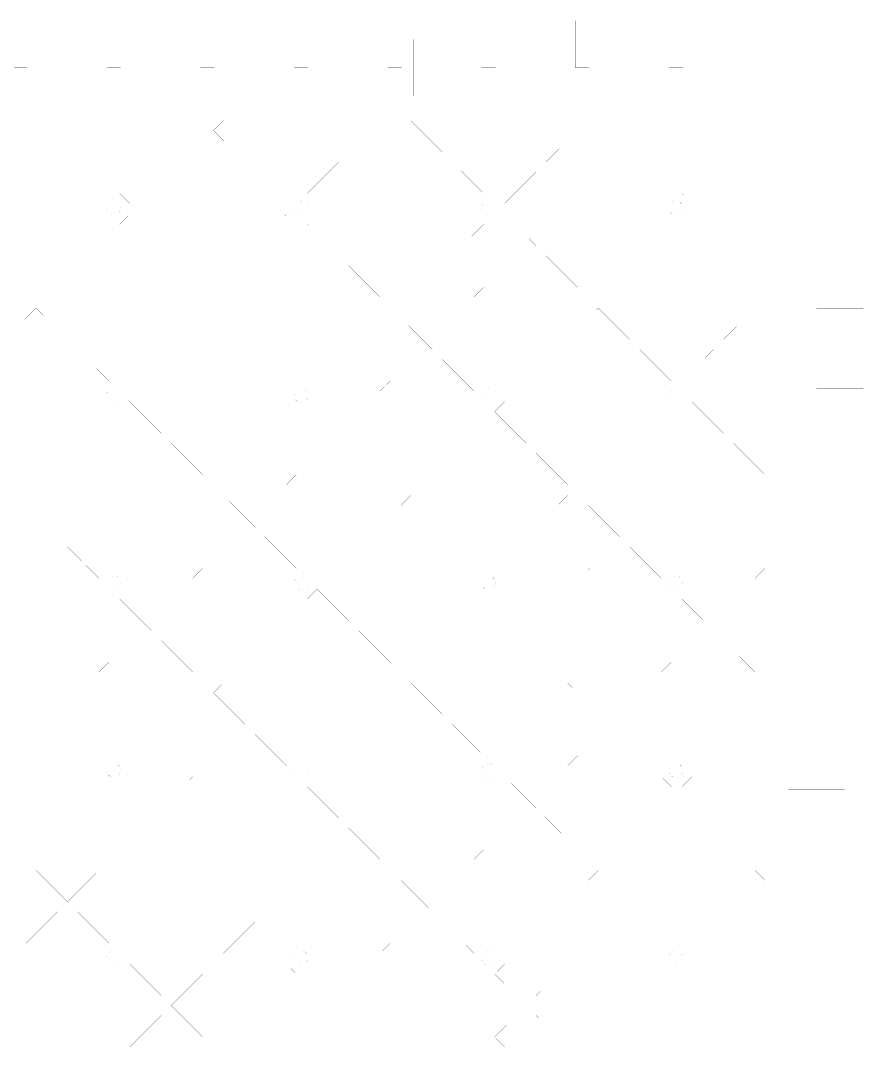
# Model space of a CAD drawing. Extents: x 0 to 14.2, y 0 to 16.4.
# Drawn here: x 7.13 to 14.21, y 7.7 to 16.36 of the extents above; entities that cross this region are included whole.
import ezdxf

# ---------------------------------------------------------------- set-up
doc = ezdxf.new("R2010")
doc.units = 0
doc.layers.get('0').update_dxf_attribs({"linetype": 'CONTINUOUS'})

msp = doc.modelspace()

# ---------------------------------------------------------------- linework, layer by layer
at = {"color": 1, "const_width": 0.000149}
msp.add_lwpolyline([(7.06685, 15.9696), (7.18517, 15.9696), (7.18517, 16.3633), (7.85428, 16.3633), (7.85428, 15.9696), (7.97254, 15.9696), (7.97254, 16.3633), (8.64165, 16.3633), (8.64165, 15.9696), (8.75999, 15.9696), (8.75999, 16.3633), (9.42904, 16.3633), (9.42904, 15.9696), (9.54736, 15.9696), (9.54736, 16.3633), (10.2165, 16.3633), (10.2165, 15.9696), (10.3347, 15.9696), (10.3347, 16.3633), (11.0038, 16.3633), (11.0038, 15.9696), (11.1222, 15.9696), (11.1222, 16.3633), (11.7913, 16.3633), (11.7913, 15.9696), (11.9096, 15.9696), (11.9096, 16.3633), (12.5787, 16.3633), (12.5787, 15.9696), (12.697, 15.9696), (12.697, 16.3633), (14.2126, 16.3633), (14.2126, 14.8478), (13.8188, 14.8478), (13.8188, 14.7294), (14.2126, 14.7294), (14.2126, 14.0604), (13.8188, 14.0604), (13.8188, 13.9421), (14.2126, 13.9421), (14.2126, 13.2729), (13.8188, 13.2729), (13.8188, 13.1546), (14.2126, 13.1546), (14.2126, 12.4855), (13.8188, 12.4855), (13.8188, 12.3672), (14.2126, 12.3672), (14.2126, 11.6981), (13.8188, 11.6981), (13.8188, 11.5798), (14.2126, 11.5798), (14.2126, 10.9107), (13.8188, 10.9107), (13.8188, 10.7924), (14.2126, 10.7924), (14.2126, 10.1233), (13.8188, 10.1233), (13.8188, 10.005), (14.2126, 10.005), (14.2126, 9.33594), (13.8188, 9.33594), (13.8188, 9.21761), (14.2126, 9.21761), (14.2126, 8.5485), (13.8188, 8.5485), (13.8188, 8.43024), (14.2126, 8.43024), (14.2126, 7.76113), (13.8188, 7.76113), (13.8188, 7.64279)], dxfattribs=at)
for points in [[(7.59842, 16.2061), (7.28336, 16.2061), (7.28336, 15.7333), (7.75603, 15.7333), (7.75603, 16.2061), (7.59842, 16.2061)], [(8.44488, 16.2061), (8.07081, 16.2061), (8.07081, 15.7333), (8.5434, 15.7333), (8.5434, 16.2061), (8.44488, 16.2061)], [(9.33083, 16.2061), (8.85818, 16.2061), (8.85818, 15.7333), (9.33083, 15.7333), (9.33083, 16.2061)], [(9.64561, 15.9696), (9.64561, 15.7333), (10.1182, 15.7333), (10.1182, 16.2061), (9.64561, 16.2061), (9.64561, 15.9696)], [(10.433, 15.9696), (10.433, 15.7333), (10.9057, 15.7333), (10.9057, 16.2061), (10.433, 16.2061), (10.433, 15.9696)], [(11.2204, 16.2061), (11.2204, 15.7333), (11.693, 15.7333), (11.693, 16.2061), (11.2204, 16.2061)], [(12.0078, 16.2061), (12.0078, 15.7333), (12.4804, 15.7333), (12.4804, 16.2061), (12.0078, 16.2061)], [(12.7952, 15.9696), (12.7952, 15.7333), (13.2678, 15.7333), (13.2678, 16.2061), (12.7952, 16.2061), (12.7952, 15.9696)], [(7.6096, 15.176), (7.6575, 15.2239), (7.87408, 15.4404), (7.79053, 15.524), (7.6575, 15.391), (7.59842, 15.3319), (7.52604, 15.2594), (7.2615, 15.524), (7.17796, 15.4404), (7.44249, 15.176), (7.17796, 14.9115), (7.2615, 14.8279), (7.52604, 15.0925), (7.59842, 15.02), (7.6575, 14.961), (7.79053, 14.8279), (7.85428, 14.8917), (7.87408, 14.9115), (7.6096, 15.176)], [(8.31342, 15.0925), (8.57796, 14.8279), (8.66151, 14.9115), (8.50396, 15.069), (8.44488, 15.1281), (8.39697, 15.176), (8.44488, 15.2239), (8.50396, 15.2829), (8.66151, 15.4404), (8.57796, 15.524), (8.31342, 15.2594), (8.04889, 15.524), (7.96533, 15.4404), (8.22988, 15.176), (7.96533, 14.9115), (8.04889, 14.8279), (8.31342, 15.0925)], [(9.01731, 15.176), (8.75276, 14.9115), (8.83632, 14.8279), (9.10081, 15.0925), (9.36535, 14.8279), (9.44889, 14.9115), (9.35037, 15.0099), (9.29135, 15.069), (9.18435, 15.176), (9.29135, 15.2829), (9.35037, 15.3421), (9.44889, 15.4404), (9.36535, 15.524), (9.10081, 15.2594), (8.83632, 15.524), (8.75276, 15.4404), (9.01731, 15.176)], [(9.80469, 15.176), (9.54015, 14.9115), (9.62369, 14.8279), (9.88824, 15.0925), (10.1528, 14.8279), (10.1968, 14.8721), (10.2363, 14.9115), (9.97179, 15.176), (10.1378, 15.3421), (10.2363, 15.4404), (10.1968, 15.4799), (10.1528, 15.524), (9.88824, 15.2594), (9.62369, 15.524), (9.54015, 15.4404), (9.80469, 15.176)], [(10.5921, 15.176), (10.3276, 14.9115), (10.4111, 14.8279), (10.6756, 15.0925), (10.9402, 14.8279), (11.0237, 14.9115), (10.9843, 14.9508), (10.7592, 15.176), (11.0237, 15.4404), (10.9402, 15.524), (10.6756, 15.2594), (10.4111, 15.524), (10.3276, 15.4404), (10.5921, 15.176)], [(11.3795, 15.176), (11.115, 14.9115), (11.1985, 14.8279), (11.4631, 15.0925), (11.7275, 14.8279), (11.8111, 14.9115), (11.5466, 15.176), (11.8111, 15.4404), (11.7275, 15.524), (11.4631, 15.2594), (11.1985, 15.524), (11.115, 15.4404), (11.3795, 15.176)], [(12.1669, 15.176), (11.9023, 14.9115), (11.9859, 14.8279), (12.2504, 15.0925), (12.515, 14.8279), (12.5985, 14.9115), (12.334, 15.176), (12.5985, 15.4404), (12.515, 15.524), (12.2504, 15.2594), (11.9859, 15.524), (11.9023, 15.4404), (12.1669, 15.176)], [(12.9543, 15.176), (12.7362, 14.9579), (12.6898, 14.9115), (12.697, 14.9043), (12.7362, 14.865), (12.7733, 14.8279), (13.0378, 15.0925), (13.3024, 14.8279), (13.3859, 14.9115), (13.1214, 15.176), (13.3859, 15.4404), (13.3024, 15.524), (13.0378, 15.2594), (12.7733, 15.524), (12.6898, 15.4404), (12.9543, 15.176)], [(13.8188, 15.4186), (13.5826, 15.4186), (13.5826, 14.946), (14.0553, 14.946), (14.0553, 15.4186), (13.8188, 15.4186)], [(7.85715, 14.8068), (7.85428, 14.7886), (7.85715, 14.7703), (7.8655, 14.7539), (7.87864, 14.7407), (7.88732, 14.7364), (7.89512, 14.7324), (7.91342, 14.7294), (7.93164, 14.7324), (7.93946, 14.7364), (7.94814, 14.7407), (7.96126, 14.7539), (7.96967, 14.7703), (7.97254, 14.7886), (7.96967, 14.8068), (7.96126, 14.8233), (7.94814, 14.8365), (7.93164, 14.8449), (7.91342, 14.8478), (7.89512, 14.8449), (7.87864, 14.8365), (7.8655, 14.8233), (7.85715, 14.8068)], [(9.50646, 14.7324), (9.51426, 14.7364), (9.52294, 14.7407), (9.53608, 14.7539), (9.54443, 14.7703), (9.54736, 14.7886), (9.54443, 14.8068), (9.53608, 14.8233), (9.52294, 14.8365), (9.50646, 14.8449), (9.48817, 14.8478), (9.47814, 14.8463), (9.46994, 14.8449), (9.45344, 14.8365), (9.44032, 14.8233), (9.43192, 14.8068), (9.42904, 14.7886), (9.43192, 14.7703), (9.44032, 14.7539), (9.45344, 14.7407), (9.46208, 14.7364), (9.46994, 14.7324), (9.48817, 14.7294), (9.50646, 14.7324)], [(11.0067, 14.8068), (11.0038, 14.7886), (11.0067, 14.7703), (11.0151, 14.7539), (11.0282, 14.7407), (11.0369, 14.7364), (11.0433, 14.7331), (11.0447, 14.7324), (11.063, 14.7294), (11.0813, 14.7324), (11.0891, 14.7364), (11.0907, 14.7371), (11.0978, 14.7407), (11.1108, 14.7539), (11.1193, 14.7703), (11.1222, 14.7886), (11.1193, 14.8068), (11.1108, 14.8233), (11.0978, 14.8365), (11.0907, 14.84), (11.0813, 14.8449), (11.063, 14.8478), (11.0447, 14.8449), (11.0433, 14.8442), (11.0282, 14.8365), (11.0151, 14.8233), (11.0067, 14.8068)], [(12.6941, 14.7703), (12.697, 14.7886), (12.6941, 14.8068), (12.6857, 14.8233), (12.6772, 14.8318), (12.6726, 14.8365), (12.6561, 14.8449), (12.6378, 14.8478), (12.6227, 14.8454), (12.6195, 14.8449), (12.603, 14.8365), (12.5899, 14.8233), (12.5815, 14.8068), (12.5787, 14.7886), (12.5815, 14.7703), (12.5899, 14.7539), (12.603, 14.7407), (12.6117, 14.7364), (12.6195, 14.7324), (12.6378, 14.7294), (12.6561, 14.7324), (12.6639, 14.7364), (12.6726, 14.7407), (12.6772, 14.7453), (12.6857, 14.7539), (12.6941, 14.7703)], [(7.6096, 14.3886), (7.6575, 14.4365), (7.87408, 14.6531), (7.85428, 14.6729), (7.79053, 14.7367), (7.6575, 14.6036), (7.52604, 14.4721), (7.2615, 14.7367), (7.17796, 14.6531), (7.44249, 14.3886), (7.17796, 14.124), (7.2615, 14.0404), (7.52604, 14.305), (7.6575, 14.1736), (7.79053, 14.0404), (7.87408, 14.124), (7.6575, 14.3407), (7.6096, 14.3886)], [(8.31342, 14.305), (8.44488, 14.1736), (8.50396, 14.1146), (8.57796, 14.0404), (8.66151, 14.124), (8.39697, 14.3886), (8.66151, 14.6531), (8.57796, 14.7367), (8.50396, 14.6626), (8.44488, 14.6036), (8.31342, 14.4721), (8.04889, 14.7367), (7.96533, 14.6531), (8.22988, 14.3886), (7.96533, 14.124), (8.04889, 14.0404), (8.31342, 14.305)], [(9.01731, 14.3886), (8.75276, 14.124), (8.83632, 14.0404), (9.10081, 14.305), (9.29135, 14.1146), (9.35037, 14.0554), (9.36535, 14.0404), (9.44889, 14.124), (9.18435, 14.3886), (9.44889, 14.6531), (9.36535, 14.7367), (9.35037, 14.7217), (9.29135, 14.6626), (9.10081, 14.4721), (8.83632, 14.7367), (8.75276, 14.6531), (9.01731, 14.3886)], [(9.80469, 14.3886), (9.54015, 14.124), (9.62369, 14.0404), (9.88824, 14.305), (10.1528, 14.0404), (10.1968, 14.0846), (10.2363, 14.124), (10.1968, 14.1635), (10.1378, 14.2225), (9.97179, 14.3886), (10.1378, 14.5546), (10.1968, 14.6136), (10.2363, 14.6531), (10.1968, 14.6925), (10.1528, 14.7367), (9.88824, 14.4721), (9.62369, 14.7367), (9.54015, 14.6531), (9.80469, 14.3886)], [(10.5921, 14.3886), (10.3276, 14.124), (10.4111, 14.0404), (10.6756, 14.305), (10.9402, 14.0404), (11.0237, 14.124), (10.7592, 14.3886), (11.0237, 14.6531), (10.9402, 14.7367), (10.6756, 14.4721), (10.4111, 14.7367), (10.3276, 14.6531), (10.5921, 14.3886)], [(11.3795, 14.3886), (11.115, 14.124), (11.1985, 14.0404), (11.4631, 14.305), (11.7275, 14.0404), (11.8111, 14.124), (11.5466, 14.3886), (11.8111, 14.6531), (11.7275, 14.7367), (11.4631, 14.4721), (11.1985, 14.7367), (11.115, 14.6531), (11.3795, 14.3886)], [(12.1669, 14.3886), (11.9023, 14.124), (11.9859, 14.0404), (12.2504, 14.305), (12.515, 14.0404), (12.5985, 14.124), (12.334, 14.3886), (12.5985, 14.6531), (12.515, 14.7367), (12.2504, 14.4721), (11.9859, 14.7367), (11.9023, 14.6531), (12.1669, 14.3886)], [(12.9543, 14.3886), (12.7362, 14.1706), (12.6898, 14.124), (12.7733, 14.0404), (13.0378, 14.305), (13.3024, 14.0404), (13.3859, 14.124), (13.1214, 14.3886), (13.3859, 14.6531), (13.3024, 14.7367), (13.0378, 14.4721), (12.7733, 14.7367), (12.6898, 14.6531), (12.9543, 14.3886)], [(13.8188, 14.6312), (13.5826, 14.6312), (13.5826, 14.1586), (14.0553, 14.1586), (14.0553, 14.6312), (13.8188, 14.6312)], [(7.6096, 13.6012), (7.87408, 13.8657), (7.79053, 13.9492), (7.52604, 13.6847), (7.2615, 13.9492), (7.17796, 13.8657), (7.44249, 13.6012), (7.17796, 13.3366), (7.2615, 13.2531), (7.52604, 13.5176), (7.59842, 13.4452), (7.6575, 13.3862), (7.79053, 13.2531), (7.85428, 13.3168), (7.87408, 13.3366), (7.6575, 13.5533), (7.6096, 13.6012)], [(8.22988, 13.6012), (7.96533, 13.3366), (8.04889, 13.2531), (8.31342, 13.5176), (8.57796, 13.2531), (8.66151, 13.3366), (8.39697, 13.6012), (8.44488, 13.6491), (8.50396, 13.7081), (8.66151, 13.8657), (8.57796, 13.9492), (8.50396, 13.8752), (8.44488, 13.8162), (8.31342, 13.6847), (8.04889, 13.9492), (7.96533, 13.8657), (8.22988, 13.6012)], [(9.01731, 13.6012), (8.75276, 13.3366), (8.83632, 13.2531), (9.10081, 13.5176), (9.36535, 13.2531), (9.44889, 13.3366), (9.35037, 13.4351), (9.29135, 13.4942), (9.18435, 13.6012), (9.29135, 13.7081), (9.35037, 13.7672), (9.44889, 13.8657), (9.36535, 13.9492), (9.35037, 13.9343), (9.29135, 13.8752), (9.10081, 13.6847), (8.83632, 13.9492), (8.75276, 13.8657), (9.01731, 13.6012)], [(9.80469, 13.6012), (9.54015, 13.3366), (9.62369, 13.2531), (9.88824, 13.5176), (10.1528, 13.2531), (10.1968, 13.2972), (10.2363, 13.3366), (10.1378, 13.4351), (9.97179, 13.6012), (10.2363, 13.8657), (10.1968, 13.9051), (10.1528, 13.9492), (10.1378, 13.9343), (9.88824, 13.6847), (9.62369, 13.9492), (9.54015, 13.8657), (9.80469, 13.6012)], [(10.5921, 13.6012), (10.3276, 13.3366), (10.4111, 13.2531), (10.6756, 13.5176), (10.9402, 13.2531), (11.0237, 13.3366), (10.7592, 13.6012), (10.9843, 13.8262), (11.0237, 13.8657), (10.9843, 13.9051), (10.9402, 13.9492), (10.6756, 13.6847), (10.4111, 13.9492), (10.3276, 13.8657), (10.5921, 13.6012)], [(11.3795, 13.6012), (11.115, 13.3366), (11.1985, 13.2531), (11.4631, 13.5176), (11.7275, 13.2531), (11.8111, 13.3366), (11.5466, 13.6012), (11.8111, 13.8657), (11.7275, 13.9492), (11.4631, 13.6847), (11.1985, 13.9492), (11.115, 13.8657), (11.3795, 13.6012)], [(12.1669, 13.6012), (11.9023, 13.3366), (11.9859, 13.2531), (12.2504, 13.5176), (12.515, 13.2531), (12.5985, 13.3366), (12.334, 13.6012), (12.5985, 13.8657), (12.515, 13.9492), (12.2504, 13.6847), (11.9859, 13.9492), (11.9023, 13.8657), (12.1669, 13.6012)], [(12.9543, 13.6012), (12.6898, 13.3366), (12.7733, 13.2531), (13.0378, 13.5176), (13.3024, 13.2531), (13.3859, 13.3366), (13.1214, 13.6012), (13.3859, 13.8657), (13.3024, 13.9492), (13.0378, 13.6847), (12.7733, 13.9492), (12.7362, 13.9122), (12.6898, 13.8657), (12.7362, 13.8192), (12.9543, 13.6012)], [(13.8188, 13.8439), (13.5826, 13.8439), (13.5826, 13.3712), (14.0553, 13.3712), (14.0553, 13.8439), (13.8188, 13.8439)], [(7.89512, 13.1576), (7.91342, 13.1546), (7.93164, 13.1576), (7.94814, 13.1659), (7.96126, 13.179), (7.96967, 13.1955), (7.97103, 13.2044), (7.97254, 13.2138), (7.96967, 13.232), (7.96126, 13.2486), (7.94814, 13.2617), (7.93164, 13.2701), (7.91342, 13.2729), (7.89512, 13.2701), (7.87864, 13.2617), (7.8655, 13.2486), (7.85715, 13.232), (7.85428, 13.2138), (7.85574, 13.2044), (7.85715, 13.1955), (7.8655, 13.179), (7.87864, 13.1659), (7.89512, 13.1576)], [(9.54443, 13.1955), (9.54585, 13.2044), (9.54736, 13.2138), (9.54443, 13.232), (9.53608, 13.2486), (9.52294, 13.2617), (9.50646, 13.2701), (9.48817, 13.2729), (9.46994, 13.2701), (9.45344, 13.2617), (9.44032, 13.2486), (9.43192, 13.232), (9.42904, 13.2138), (9.43056, 13.2044), (9.43192, 13.1955), (9.44032, 13.179), (9.45344, 13.1659), (9.46994, 13.1576), (9.48817, 13.1546), (9.50646, 13.1576), (9.52294, 13.1659), (9.53608, 13.179), (9.54443, 13.1955)], [(11.0282, 13.1659), (11.0433, 13.1583), (11.0447, 13.1576), (11.063, 13.1546), (11.0813, 13.1576), (11.0978, 13.1659), (11.1108, 13.179), (11.1193, 13.1955), (11.1207, 13.2044), (11.1222, 13.2138), (11.1193, 13.232), (11.1108, 13.2486), (11.0978, 13.2617), (11.0813, 13.2701), (11.063, 13.2729), (11.0447, 13.2701), (11.0433, 13.2693), (11.0282, 13.2617), (11.0151, 13.2486), (11.0067, 13.232), (11.0038, 13.2138), (11.0054, 13.2044), (11.0067, 13.1955), (11.0151, 13.179), (11.0282, 13.1659)], [(12.6941, 13.1955), (12.6955, 13.2044), (12.697, 13.2138), (12.6941, 13.232), (12.6857, 13.2486), (12.6726, 13.2617), (12.6561, 13.2701), (12.6378, 13.2729), (12.6195, 13.2701), (12.603, 13.2617), (12.5899, 13.2486), (12.5815, 13.232), (12.5787, 13.2138), (12.5801, 13.2044), (12.5815, 13.1955), (12.5899, 13.179), (12.603, 13.1659), (12.6195, 13.1576), (12.6378, 13.1546), (12.6561, 13.1576), (12.6726, 13.1659), (12.6772, 13.1705), (12.6857, 13.179), (12.6941, 13.1955)], [(7.6096, 12.8138), (7.6575, 12.8617), (7.87408, 13.0783), (7.85428, 13.0981), (7.79053, 13.1618), (7.6575, 13.0288), (7.59842, 12.9697), (7.52604, 12.8973), (7.2615, 13.1618), (7.17796, 13.0783), (7.44249, 12.8138), (7.17796, 12.5492), (7.2615, 12.4657), (7.52604, 12.7302), (7.79053, 12.4657), (7.87408, 12.5492), (7.6575, 12.7658), (7.6096, 12.8138)], [(8.22988, 12.8138), (7.96533, 12.5492), (8.04889, 12.4657), (8.31342, 12.7302), (8.44488, 12.5987), (8.50396, 12.5397), (8.57796, 12.4657), (8.66151, 12.5492), (8.50396, 12.7068), (8.44488, 12.7658), (8.39697, 12.8138), (8.66151, 13.0783), (8.57796, 13.1618), (8.31342, 12.8973), (8.04889, 13.1618), (7.96533, 13.0783), (8.22988, 12.8138)], [(9.01731, 12.8138), (8.75276, 12.5492), (8.83632, 12.4657), (9.10081, 12.7302), (9.29135, 12.5397), (9.35037, 12.4806), (9.36535, 12.4657), (9.44889, 12.5492), (9.35037, 12.6477), (9.29135, 12.7068), (9.18435, 12.8138), (9.44889, 13.0783), (9.36535, 13.1618), (9.10081, 12.8973), (8.83632, 13.1618), (8.75276, 13.0783), (9.01731, 12.8138)], [(9.80469, 12.8138), (9.54015, 12.5492), (9.62369, 12.4657), (9.88824, 12.7302), (10.1378, 12.4806), (10.1528, 12.4657), (10.2363, 12.5492), (10.1968, 12.5887), (9.97179, 12.8138), (10.1378, 12.9798), (10.1968, 13.0388), (10.2363, 13.0783), (10.1968, 13.1177), (10.1528, 13.1618), (9.88824, 12.8973), (9.62369, 13.1618), (9.54015, 13.0783), (9.80469, 12.8138)], [(10.5921, 12.8138), (10.3276, 12.5492), (10.4111, 12.4657), (10.6756, 12.7302), (10.9402, 12.4657), (10.9843, 12.5098), (11.0237, 12.5492), (10.9843, 12.5887), (10.7592, 12.8138), (11.0237, 13.0783), (10.9402, 13.1618), (10.6756, 12.8973), (10.4111, 13.1618), (10.3276, 13.0783), (10.5921, 12.8138)], [(11.3795, 12.8138), (11.115, 12.5492), (11.1985, 12.4657), (11.4631, 12.7302), (11.7275, 12.4657), (11.8111, 12.5492), (11.5466, 12.8138), (11.8111, 13.0783), (11.7275, 13.1618), (11.4631, 12.8973), (11.1985, 13.1618), (11.115, 13.0783), (11.3795, 12.8138)], [(12.1669, 12.8138), (11.9023, 12.5492), (11.9859, 12.4657), (12.2504, 12.7302), (12.515, 12.4657), (12.5985, 12.5492), (12.334, 12.8138), (12.5985, 13.0783), (12.515, 13.1618), (12.2504, 12.8973), (11.9859, 13.1618), (11.9023, 13.0783), (12.1669, 12.8138)], [(12.9543, 12.8138), (12.7362, 12.5957), (12.6898, 12.5492), (12.7362, 12.5028), (12.7733, 12.4657), (13.0378, 12.7302), (13.3024, 12.4657), (13.3859, 12.5492), (13.1214, 12.8138), (13.3859, 13.0783), (13.3024, 13.1618), (13.0378, 12.8973), (12.7733, 13.1618), (12.6898, 13.0783), (12.9543, 12.8138)], [(13.8188, 13.0564), (13.5826, 13.0564), (13.5826, 12.5838), (14.0553, 12.5838), (14.0553, 13.0564), (13.8188, 13.0564)], [(7.6096, 12.0264), (7.6575, 12.0743), (7.87408, 12.2909), (7.79053, 12.3745), (7.6575, 12.2414), (7.52604, 12.1099), (7.2615, 12.3745), (7.17796, 12.2909), (7.44249, 12.0264), (7.17796, 11.7618), (7.2615, 11.6783), (7.52604, 11.9428), (7.59842, 11.8704), (7.6575, 11.8114), (7.79053, 11.6783), (7.85428, 11.742), (7.87408, 11.7618), (7.6575, 11.9785), (7.6096, 12.0264)], [(8.31342, 11.9428), (8.57796, 11.6783), (8.66151, 11.7618), (8.39697, 12.0264), (8.66151, 12.2909), (8.57796, 12.3745), (8.50396, 12.3004), (8.44488, 12.2414), (8.31342, 12.1099), (8.04889, 12.3745), (7.96533, 12.2909), (8.22988, 12.0264), (7.96533, 11.7618), (8.04889, 11.6783), (8.31342, 11.9428)], [(9.01731, 12.0264), (8.75276, 11.7618), (8.83632, 11.6783), (9.10081, 11.9428), (9.36535, 11.6783), (9.44889, 11.7618), (9.18435, 12.0264), (9.44889, 12.2909), (9.36535, 12.3745), (9.35037, 12.3595), (9.29135, 12.3004), (9.10081, 12.1099), (8.83632, 12.3745), (8.75276, 12.2909), (9.01731, 12.0264)], [(9.80469, 12.0264), (9.54015, 11.7618), (9.62369, 11.6783), (9.88824, 11.9428), (10.1528, 11.6783), (10.1968, 11.7224), (10.2363, 11.7618), (10.1968, 11.8013), (10.1378, 11.8603), (9.97179, 12.0264), (10.1378, 12.1924), (10.1968, 12.2515), (10.2363, 12.2909), (10.1968, 12.3303), (10.1528, 12.3745), (9.88824, 12.1099), (9.62369, 12.3745), (9.54015, 12.2909), (9.80469, 12.0264)], [(10.5921, 12.0264), (10.3276, 11.7618), (10.4111, 11.6783), (10.6756, 11.9428), (10.9402, 11.6783), (11.0237, 11.7618), (10.7592, 12.0264), (11.0237, 12.2909), (10.9402, 12.3745), (10.6756, 12.1099), (10.4111, 12.3745), (10.3276, 12.2909), (10.5921, 12.0264)], [(11.3795, 12.0264), (11.115, 11.7618), (11.1985, 11.6783), (11.4631, 11.9428), (11.7275, 11.6783), (11.8111, 11.7618), (11.5466, 12.0264), (11.8111, 12.2909), (11.7275, 12.3745), (11.4631, 12.1099), (11.1985, 12.3745), (11.115, 12.2909), (11.3795, 12.0264)], [(12.1669, 12.0264), (11.9023, 11.7618), (11.9859, 11.6783), (12.2504, 11.9428), (12.515, 11.6783), (12.5985, 11.7618), (12.334, 12.0264), (12.5985, 12.2909), (12.515, 12.3745), (12.2504, 12.1099), (11.9859, 12.3745), (11.9023, 12.2909), (12.1669, 12.0264)], [(12.9543, 12.0264), (12.6898, 11.7618), (12.7733, 11.6783), (13.0378, 11.9428), (13.3024, 11.6783), (13.3859, 11.7618), (13.1214, 12.0264), (13.3859, 12.2909), (13.3024, 12.3745), (13.0378, 12.1099), (12.7733, 12.3745), (12.6898, 12.2909), (12.7362, 12.2444), (12.9543, 12.0264)], [(13.8188, 12.269), (13.5826, 12.269), (13.5826, 11.7964), (14.0553, 11.7964), (14.0553, 12.269), (13.8188, 12.269)], [(7.85715, 11.6573), (7.85428, 11.639), (7.85715, 11.6207), (7.8655, 11.6042), (7.87864, 11.5912), (7.89512, 11.5827), (7.91342, 11.5798), (7.93164, 11.5827), (7.94814, 11.5912), (7.96126, 11.6042), (7.96967, 11.6207), (7.97254, 11.639), (7.96967, 11.6573), (7.96197, 11.6724), (7.96126, 11.6738), (7.94814, 11.6868), (7.93164, 11.6953), (7.91342, 11.6981), (7.89512, 11.6953), (7.87864, 11.6868), (7.8655, 11.6738), (7.86481, 11.6724), (7.85715, 11.6573)], [(9.54443, 11.6207), (9.54736, 11.639), (9.54443, 11.6573), (9.53678, 11.6724), (9.53608, 11.6738), (9.52294, 11.6868), (9.50646, 11.6953), (9.48817, 11.6981), (9.46994, 11.6953), (9.45344, 11.6868), (9.44032, 11.6738), (9.43961, 11.6724), (9.43192, 11.6573), (9.42904, 11.639), (9.43192, 11.6207), (9.44032, 11.6042), (9.45344, 11.5912), (9.46994, 11.5827), (9.48817, 11.5798), (9.50646, 11.5827), (9.52294, 11.5912), (9.53608, 11.6042), (9.54443, 11.6207)], [(11.0067, 11.6573), (11.0038, 11.639), (11.0067, 11.6207), (11.0151, 11.6042), (11.0282, 11.5912), (11.0433, 11.5834), (11.0447, 11.5827), (11.063, 11.5798), (11.0813, 11.5827), (11.0978, 11.5912), (11.1108, 11.6042), (11.1193, 11.6207), (11.1222, 11.639), (11.1193, 11.6573), (11.1115, 11.6724), (11.1108, 11.6738), (11.0978, 11.6868), (11.0813, 11.6953), (11.063, 11.6981), (11.0447, 11.6953), (11.0433, 11.6946), (11.0282, 11.6868), (11.0151, 11.6738), (11.0144, 11.6724), (11.0067, 11.6573)], [(12.6941, 11.6207), (12.697, 11.639), (12.6941, 11.6573), (12.6864, 11.6724), (12.6857, 11.6738), (12.6772, 11.6823), (12.6726, 11.6868), (12.6561, 11.6953), (12.6378, 11.6981), (12.6195, 11.6953), (12.603, 11.6868), (12.5899, 11.6738), (12.5893, 11.6724), (12.5815, 11.6573), (12.5787, 11.639), (12.5815, 11.6207), (12.5899, 11.6042), (12.603, 11.5912), (12.6195, 11.5827), (12.6378, 11.5798), (12.6561, 11.5827), (12.6726, 11.5912), (12.6857, 11.6042), (12.6941, 11.6207)], [(7.6096, 11.2389), (7.6575, 11.2869), (7.87408, 11.5035), (7.85428, 11.5233), (7.79053, 11.587), (7.6575, 11.4539), (7.59842, 11.3949), (7.52604, 11.3225), (7.2615, 11.587), (7.17796, 11.5035), (7.44249, 11.2389), (7.17796, 10.9744), (7.2615, 10.8909), (7.52604, 11.1554), (7.59842, 11.083), (7.6575, 11.024), (7.79053, 10.8909), (7.87408, 10.9744), (7.6096, 11.2389)], [(8.31342, 11.1554), (8.57796, 10.8909), (8.66151, 10.9744), (8.50396, 11.132), (8.44488, 11.191), (8.39697, 11.2389), (8.44488, 11.2869), (8.50396, 11.3459), (8.66151, 11.5035), (8.57796, 11.587), (8.31342, 11.3225), (8.04889, 11.587), (7.96533, 11.5035), (8.22988, 11.2389), (7.96533, 10.9744), (8.04889, 10.8909), (8.31342, 11.1554)], [(9.01731, 11.2389), (8.75276, 10.9744), (8.83632, 10.8909), (9.10081, 11.1554), (9.36535, 10.8909), (9.44889, 10.9744), (9.35037, 11.0729), (9.29135, 11.132), (9.18435, 11.2389), (9.29135, 11.3459), (9.35037, 11.405), (9.44889, 11.5035), (9.36535, 11.587), (9.10081, 11.3225), (8.83632, 11.587), (8.75276, 11.5035), (9.01731, 11.2389)], [(9.80469, 11.2389), (9.54015, 10.9744), (9.62369, 10.8909), (9.88824, 11.1554), (10.1528, 10.8909), (10.1968, 10.935), (10.2363, 10.9744), (9.97179, 11.2389), (10.1378, 11.405), (10.2363, 11.5035), (10.1968, 11.5429), (10.1528, 11.587), (9.88824, 11.3225), (9.62369, 11.587), (9.54015, 11.5035), (9.80469, 11.2389)], [(10.5921, 11.2389), (10.3276, 10.9744), (10.4111, 10.8909), (10.6756, 11.1554), (10.9402, 10.8909), (11.0237, 10.9744), (10.9843, 11.0139), (10.7592, 11.2389), (11.0237, 11.5035), (10.9402, 11.587), (10.6756, 11.3225), (10.4111, 11.587), (10.3276, 11.5035), (10.5921, 11.2389)], [(11.3795, 11.2389), (11.115, 10.9744), (11.1985, 10.8909), (11.4631, 11.1554), (11.7275, 10.8909), (11.8111, 10.9744), (11.5466, 11.2389), (11.8111, 11.5035), (11.7275, 11.587), (11.4631, 11.3225), (11.1985, 11.587), (11.115, 11.5035), (11.3795, 11.2389)], [(12.1669, 11.2389), (11.9023, 10.9744), (11.9859, 10.8909), (12.2504, 11.1554), (12.515, 10.8909), (12.5985, 10.9744), (12.334, 11.2389), (12.5985, 11.5035), (12.515, 11.587), (12.2504, 11.3225), (11.9859, 11.587), (11.9023, 11.5035), (12.1669, 11.2389)], [(12.9543, 11.2389), (12.7362, 11.0209), (12.6898, 10.9744), (12.7362, 10.928), (12.7733, 10.8909), (13.0378, 11.1554), (13.3024, 10.8909), (13.3859, 10.9744), (13.1214, 11.2389), (13.3859, 11.5035), (13.3024, 11.587), (13.0378, 11.3225), (12.7733, 11.587), (12.7362, 11.55), (12.6898, 11.5035), (12.9543, 11.2389)], [(13.8188, 11.4816), (13.5826, 11.4816), (13.5826, 11.009), (14.0553, 11.009), (14.0553, 11.4816), (13.8188, 11.4816)], [(7.6096, 10.4516), (7.6575, 10.4995), (7.87408, 10.7161), (7.79053, 10.7996), (7.6575, 10.6666), (7.52604, 10.5351), (7.2615, 10.7996), (7.17796, 10.7161), (7.44249, 10.4516), (7.17796, 10.187), (7.2615, 10.1035), (7.52604, 10.368), (7.6575, 10.2365), (7.79053, 10.1035), (7.87408, 10.187), (7.6575, 10.4037), (7.6096, 10.4516)], [(8.22988, 10.4516), (7.96533, 10.187), (7.97254, 10.1798), (8.04889, 10.1035), (8.31342, 10.368), (8.44488, 10.2365), (8.50396, 10.1775), (8.57796, 10.1035), (8.66151, 10.187), (8.39697, 10.4516), (8.66151, 10.7161), (8.57796, 10.7996), (8.50396, 10.7256), (8.44488, 10.6666), (8.31342, 10.5351), (8.04889, 10.7996), (7.96533, 10.7161), (8.22988, 10.4516)], [(9.01731, 10.4516), (8.75276, 10.187), (8.83632, 10.1035), (9.10081, 10.368), (9.29135, 10.1775), (9.35037, 10.1184), (9.36535, 10.1035), (9.42904, 10.1672), (9.44889, 10.187), (9.18435, 10.4516), (9.44889, 10.7161), (9.36535, 10.7996), (9.35037, 10.7847), (9.29135, 10.7256), (9.10081, 10.5351), (8.83632, 10.7996), (8.75276, 10.7161), (9.01731, 10.4516)], [(9.80469, 10.4516), (9.54015, 10.187), (9.54736, 10.1798), (9.62369, 10.1035), (9.88824, 10.368), (10.1528, 10.1035), (10.1968, 10.1476), (10.2363, 10.187), (10.1968, 10.2265), (10.1378, 10.2855), (9.97179, 10.4516), (10.1378, 10.6176), (10.1968, 10.6767), (10.2363, 10.7161), (10.1968, 10.7555), (10.1528, 10.7996), (9.88824, 10.5351), (9.62369, 10.7996), (9.54015, 10.7161), (9.80469, 10.4516)], [(10.5921, 10.4516), (10.3276, 10.187), (10.4111, 10.1035), (10.6756, 10.368), (10.9402, 10.1035), (10.9843, 10.1476), (11.0038, 10.1672), (11.0237, 10.187), (10.7592, 10.4516), (11.0237, 10.7161), (10.9402, 10.7996), (10.6756, 10.5351), (10.4111, 10.7996), (10.3276, 10.7161), (10.5921, 10.4516)], [(11.3795, 10.4516), (11.115, 10.187), (11.1222, 10.1798), (11.1985, 10.1035), (11.4631, 10.368), (11.7275, 10.1035), (11.8111, 10.187), (11.5466, 10.4516), (11.8111, 10.7161), (11.7275, 10.7996), (11.4631, 10.5351), (11.1985, 10.7996), (11.115, 10.7161), (11.3795, 10.4516)], [(12.1669, 10.4516), (11.9023, 10.187), (11.9859, 10.1035), (12.2504, 10.368), (12.515, 10.1035), (12.5787, 10.1672), (12.5985, 10.187), (12.334, 10.4516), (12.5985, 10.7161), (12.515, 10.7996), (12.2504, 10.5351), (11.9859, 10.7996), (11.9023, 10.7161), (12.1669, 10.4516)], [(12.9543, 10.4516), (12.7362, 10.2335), (12.6898, 10.187), (12.697, 10.1798), (12.7362, 10.1406), (12.7733, 10.1035), (13.0378, 10.368), (13.3024, 10.1035), (13.3859, 10.187), (13.1214, 10.4516), (13.3859, 10.7161), (13.3024, 10.7996), (13.0378, 10.5351), (12.7733, 10.7996), (12.6898, 10.7161), (12.9543, 10.4516)], [(13.8188, 10.6942), (13.5826, 10.6942), (13.5826, 10.2216), (14.0553, 10.2216), (14.0553, 10.6942), (13.8188, 10.6942)], [(7.89512, 10.0079), (7.91342, 10.005), (7.93164, 10.0079), (7.94814, 10.0163), (7.96126, 10.0294), (7.96967, 10.046), (7.97185, 10.0598), (7.97254, 10.0642), (7.96967, 10.0825), (7.96126, 10.099), (7.94814, 10.1121), (7.93164, 10.1204), (7.91342, 10.1233), (7.89512, 10.1204), (7.87864, 10.1121), (7.8655, 10.099), (7.85715, 10.0825), (7.85428, 10.0642), (7.85493, 10.0598), (7.85715, 10.046), (7.8655, 10.0294), (7.87864, 10.0163), (7.89512, 10.0079)], [(9.54443, 10.046), (9.54665, 10.0598), (9.54736, 10.0642), (9.54443, 10.0825), (9.53608, 10.099), (9.52294, 10.1121), (9.50646, 10.1204), (9.48817, 10.1233), (9.46994, 10.1204), (9.45344, 10.1121), (9.44032, 10.099), (9.43192, 10.0825), (9.42904, 10.0642), (9.42974, 10.0598), (9.43192, 10.046), (9.44032, 10.0294), (9.45344, 10.0163), (9.46994, 10.0079), (9.48817, 10.005), (9.50646, 10.0079), (9.52294, 10.0163), (9.53608, 10.0294), (9.54443, 10.046)], [(11.0282, 10.0163), (11.0433, 10.0087), (11.0447, 10.0079), (11.063, 10.005), (11.0813, 10.0079), (11.0978, 10.0163), (11.1108, 10.0294), (11.1193, 10.046), (11.1215, 10.0598), (11.1222, 10.0642), (11.1193, 10.0825), (11.1108, 10.099), (11.0978, 10.1121), (11.0813, 10.1204), (11.063, 10.1233), (11.0447, 10.1204), (11.0433, 10.1197), (11.0282, 10.1121), (11.0151, 10.099), (11.0067, 10.0825), (11.0038, 10.0642), (11.0046, 10.0598), (11.0067, 10.046), (11.0151, 10.0294), (11.0282, 10.0163)], [(12.6941, 10.046), (12.6963, 10.0598), (12.697, 10.0642), (12.6941, 10.0825), (12.6857, 10.099), (12.6772, 10.1075), (12.6726, 10.1121), (12.6561, 10.1204), (12.6378, 10.1233), (12.6195, 10.1204), (12.603, 10.1121), (12.5899, 10.099), (12.5815, 10.0825), (12.5787, 10.0642), (12.5794, 10.0598), (12.5815, 10.046), (12.5899, 10.0294), (12.603, 10.0163), (12.6195, 10.0079), (12.6378, 10.005), (12.6561, 10.0079), (12.6726, 10.0163), (12.6857, 10.0294), (12.6941, 10.046)], [(7.6096, 9.66417), (7.87408, 9.92865), (7.85428, 9.94851), (7.79053, 10.0122), (7.52604, 9.74772), (7.2615, 10.0122), (7.17796, 9.92865), (7.44249, 9.66417), (7.17796, 9.39963), (7.2615, 9.31608), (7.52604, 9.58062), (7.59842, 9.50819), (7.6575, 9.44917), (7.79053, 9.31608), (7.87408, 9.39963), (7.6575, 9.61626), (7.6096, 9.66417)], [(8.22988, 9.66417), (7.96533, 9.39963), (8.04889, 9.31608), (8.31342, 9.58062), (8.57796, 9.31608), (8.66151, 9.39963), (8.39697, 9.66417), (8.44488, 9.71208), (8.50396, 9.77111), (8.66151, 9.92865), (8.57796, 10.0122), (8.50396, 9.93821), (8.44488, 9.87918), (8.31342, 9.74772), (8.04889, 10.0122), (8.04167, 10.005), (7.96533, 9.92865), (8.22988, 9.66417)], [(9.01731, 9.66417), (8.75276, 9.39963), (8.83632, 9.31608), (9.10081, 9.58062), (9.36535, 9.31608), (9.44889, 9.39963), (9.18435, 9.66417), (9.29135, 9.77111), (9.35037, 9.83018), (9.44889, 9.92865), (9.36535, 10.0122), (9.35037, 9.99729), (9.29135, 9.93821), (9.10081, 9.74772), (8.83632, 10.0122), (8.75276, 9.92865), (9.01731, 9.66417)], [(9.80469, 9.66417), (9.54015, 9.39963), (9.62369, 9.31608), (9.88824, 9.58062), (10.1528, 9.31608), (10.1968, 9.36019), (10.2363, 9.39963), (10.1968, 9.43907), (10.1378, 9.49815), (9.97179, 9.66417), (10.2363, 9.92865), (10.1968, 9.96815), (10.1528, 10.0122), (10.1378, 9.99729), (9.88824, 9.74772), (9.62369, 10.0122), (9.61649, 10.005), (9.54015, 9.92865), (9.80469, 9.66417)], [(10.5921, 9.66417), (10.3276, 9.39963), (10.4111, 9.31608), (10.6756, 9.58062), (10.9402, 9.31608), (11.0237, 9.39963), (10.7592, 9.66417), (10.9843, 9.88921), (11.0237, 9.92865), (11.0038, 9.94851), (10.9843, 9.96815), (10.9402, 10.0122), (10.6756, 9.74772), (10.4111, 10.0122), (10.3276, 9.92865), (10.5921, 9.66417)], [(11.3795, 9.66417), (11.115, 9.39963), (11.1985, 9.31608), (11.4631, 9.58062), (11.7275, 9.31608), (11.8111, 9.39963), (11.5466, 9.66417), (11.8111, 9.92865), (11.7275, 10.0122), (11.4631, 9.74772), (11.1985, 10.0122), (11.1913, 10.005), (11.115, 9.92865), (11.3795, 9.66417)], [(12.1669, 9.66417), (11.9023, 9.39963), (11.9859, 9.31608), (12.2504, 9.58062), (12.515, 9.31608), (12.5985, 9.39963), (12.334, 9.66417), (12.5985, 9.92865), (12.515, 10.0122), (12.2504, 9.74772), (11.9859, 10.0122), (11.9023, 9.92865), (12.1669, 9.66417)], [(12.9543, 9.66417), (12.6898, 9.39963), (12.7733, 9.31608), (13.0378, 9.58062), (13.3024, 9.31608), (13.3859, 9.39963), (13.1214, 9.66417), (13.3859, 9.92865), (13.3024, 10.0122), (13.0378, 9.74772), (12.7733, 10.0122), (12.7362, 9.97515), (12.6898, 9.92865), (12.7362, 9.88222), (12.9543, 9.66417)], [(13.8188, 9.90679), (13.5826, 9.90679), (13.5826, 9.43414), (14.0553, 9.43414), (14.0553, 9.90679), (13.8188, 9.90679)], [(7.6096, 8.87674), (7.6575, 8.92464), (7.87408, 9.14128), (7.79053, 9.22483), (7.6575, 9.09174), (7.59842, 9.03271), (7.52604, 8.96029), (7.2615, 9.22483), (7.17796, 9.14128), (7.44249, 8.87674), (7.17796, 8.61225), (7.2615, 8.52869), (7.52604, 8.79318), (7.79053, 8.52869), (7.85428, 8.59239), (7.87408, 8.61225), (7.6096, 8.87674)], [(8.31342, 8.79318), (8.44488, 8.66174), (8.50396, 8.60271), (8.57796, 8.52869), (8.66151, 8.61225), (8.50396, 8.76981), (8.44488, 8.82883), (8.39697, 8.87674), (8.66151, 9.14128), (8.57796, 9.22483), (8.31342, 8.96029), (8.04889, 9.22483), (7.96533, 9.14128), (8.22988, 8.87674), (7.96533, 8.61225), (8.04889, 8.52869), (8.31342, 8.79318)], [(9.01731, 8.87674), (8.75276, 8.61225), (8.83632, 8.52869), (9.10081, 8.79318), (9.29135, 8.60271), (9.35037, 8.54362), (9.36535, 8.52869), (9.44889, 8.61225), (9.35037, 8.71072), (9.29135, 8.76981), (9.18435, 8.87674), (9.44889, 9.14128), (9.36535, 9.22483), (9.10081, 8.96029), (8.83632, 9.22483), (8.75276, 9.14128), (9.01731, 8.87674)], [(9.80469, 8.87674), (9.54015, 8.61225), (9.62369, 8.52869), (9.88824, 8.79318), (10.1378, 8.54362), (10.1528, 8.52869), (10.1968, 8.57275), (10.2363, 8.61225), (9.97179, 8.87674), (10.1378, 9.04275), (10.1968, 9.10183), (10.2363, 9.14128), (10.1968, 9.18072), (10.1528, 9.22483), (9.88824, 8.96029), (9.62369, 9.22483), (9.54015, 9.14128), (9.80469, 8.87674)], [(10.5921, 8.87674), (10.3276, 8.61225), (10.4111, 8.52869), (10.6756, 8.79318), (10.9402, 8.52869), (10.9843, 8.57275), (11.0038, 8.59239), (11.0237, 8.61225), (10.9843, 8.65169), (10.7592, 8.87674), (11.0237, 9.14128), (10.9402, 9.22483), (10.6756, 8.96029), (10.4111, 9.22483), (10.3276, 9.14128), (10.5921, 8.87674)], [(11.3795, 8.87674), (11.115, 8.61225), (11.1985, 8.52869), (11.4631, 8.79318), (11.7275, 8.52869), (11.8111, 8.61225), (11.5466, 8.87674), (11.8111, 9.14128), (11.7275, 9.22483), (11.4631, 8.96029), (11.1985, 9.22483), (11.115, 9.14128), (11.3795, 8.87674)], [(12.1669, 8.87674), (11.9023, 8.61225), (11.9859, 8.52869), (12.2504, 8.79318), (12.515, 8.52869), (12.5985, 8.61225), (12.334, 8.87674), (12.5985, 9.14128), (12.515, 9.22483), (12.2504, 8.96029), (11.9859, 9.22483), (11.9023, 9.14128), (12.1669, 8.87674)], [(12.9543, 8.87674), (12.7362, 8.65869), (12.6898, 8.61225), (12.697, 8.60504), (12.7362, 8.56575), (12.7733, 8.52869), (13.0378, 8.79318), (13.3024, 8.52869), (13.3859, 8.61225), (13.1214, 8.87674), (13.3859, 9.14128), (13.3024, 9.22483), (13.0378, 8.96029), (12.7733, 9.22483), (12.6898, 9.14128), (12.9543, 8.87674)], [(13.8188, 9.11942), (13.5826, 9.11942), (13.5826, 8.64675), (14.0553, 8.64675), (14.0553, 9.11942), (13.8188, 9.11942)], [(7.85715, 8.50765), (7.85428, 8.48936), (7.85715, 8.47114), (7.8655, 8.45464), (7.87864, 8.44151), (7.89512, 8.43311), (7.91342, 8.43024), (7.93164, 8.43311), (7.94814, 8.44151), (7.96126, 8.45464), (7.96967, 8.47114), (7.97254, 8.48936), (7.96967, 8.50765), (7.96126, 8.52414), (7.94814, 8.53728), (7.93164, 8.54562), (7.91342, 8.5485), (7.89512, 8.54562), (7.87864, 8.53728), (7.8655, 8.52414), (7.85715, 8.50765)], [(9.52294, 8.44151), (9.53608, 8.45464), (9.54443, 8.47114), (9.54736, 8.48936), (9.54443, 8.50765), (9.53608, 8.52414), (9.52294, 8.53728), (9.50646, 8.54562), (9.48817, 8.5485), (9.47814, 8.54693), (9.46994, 8.54562), (9.45344, 8.53728), (9.44032, 8.52414), (9.43192, 8.50765), (9.42904, 8.48936), (9.43192, 8.47114), (9.44032, 8.45464), (9.45344, 8.44151), (9.46994, 8.43311), (9.48817, 8.43024), (9.50646, 8.43311), (9.52294, 8.44151)], [(11.0067, 8.50765), (11.0038, 8.48936), (11.0067, 8.47114), (11.0151, 8.45464), (11.0226, 8.44721), (11.0282, 8.44151), (11.0433, 8.43386), (11.0447, 8.43311), (11.063, 8.43024), (11.0813, 8.43311), (11.0978, 8.44151), (11.1034, 8.44721), (11.1108, 8.45464), (11.1193, 8.47114), (11.1222, 8.48936), (11.1193, 8.50765), (11.1108, 8.52414), (11.0978, 8.53728), (11.0907, 8.54085), (11.0813, 8.54562), (11.063, 8.5485), (11.0447, 8.54562), (11.0433, 8.54492), (11.0282, 8.53728), (11.0151, 8.52414), (11.0067, 8.50765)], [(12.6772, 8.44612), (12.6782, 8.44721), (12.6857, 8.45464), (12.6941, 8.47114), (12.697, 8.48936), (12.6941, 8.50765), (12.6857, 8.52414), (12.6772, 8.53267), (12.6726, 8.53728), (12.6561, 8.54562), (12.6378, 8.5485), (12.6227, 8.54617), (12.6195, 8.54562), (12.603, 8.53728), (12.5899, 8.52414), (12.5815, 8.50765), (12.5787, 8.48936), (12.5815, 8.47114), (12.5899, 8.45464), (12.5974, 8.44721), (12.603, 8.44151), (12.6195, 8.43311), (12.6378, 8.43024), (12.6561, 8.43311), (12.6726, 8.44151), (12.6772, 8.44612)], [(7.6096, 8.08936), (7.6575, 8.13726), (7.87408, 8.35389), (7.79053, 8.43744), (7.6575, 8.30436), (7.52604, 8.1729), (7.2615, 8.43744), (7.17796, 8.35389), (7.44249, 8.08936), (7.17796, 7.82482), (7.2615, 7.74126), (7.52604, 8.00581), (7.6575, 7.87435), (7.79053, 7.74126), (7.87408, 7.82482), (7.6575, 8.04144), (7.6096, 8.08936)], [(8.31342, 8.00581), (8.44488, 7.87435), (8.50396, 7.81532), (8.57796, 7.74126), (8.66151, 7.82482), (8.39697, 8.08936), (8.66151, 8.35389), (8.57796, 8.43744), (8.50396, 8.36339), (8.44488, 8.30436), (8.31342, 8.1729), (8.04889, 8.43744), (7.96533, 8.35389), (8.22988, 8.08936), (7.96533, 7.82482), (8.04889, 7.74126), (8.31342, 8.00581)], [(9.01731, 8.08936), (8.75276, 7.82482), (8.83632, 7.74126), (9.10081, 8.00581), (9.29135, 7.81532), (9.35037, 7.75624), (9.36535, 7.74126), (9.44889, 7.82482), (9.18435, 8.08936), (9.44889, 8.35389), (9.42904, 8.37369), (9.36535, 8.43744), (9.35037, 8.42247), (9.29135, 8.36339), (9.10081, 8.1729), (8.83632, 8.43744), (8.75276, 8.35389), (9.01731, 8.08936)], [(9.80469, 8.08936), (9.54015, 7.82482), (9.62369, 7.74126), (9.88824, 8.00581), (10.1528, 7.74126), (10.1968, 7.78538), (10.2363, 7.82482), (10.1968, 7.86426), (10.1378, 7.92333), (9.97179, 8.08936), (10.1378, 8.25538), (10.1968, 8.31446), (10.2363, 8.35389), (10.1968, 8.39333), (10.1528, 8.43744), (9.88824, 8.1729), (9.62369, 8.43744), (9.54015, 8.35389), (9.80469, 8.08936)], [(10.5921, 8.08936), (10.3276, 7.82482), (10.4111, 7.74126), (10.6756, 8.00581), (10.9402, 7.74126), (11.0237, 7.82482), (10.7592, 8.08936), (11.0237, 8.35389), (11.0038, 8.37369), (10.9843, 8.39333), (10.9402, 8.43744), (10.6756, 8.1729), (10.4111, 8.43744), (10.3276, 8.35389), (10.5921, 8.08936)], [(11.3795, 8.08936), (11.115, 7.82482), (11.1985, 7.74126), (11.4631, 8.00581), (11.7275, 7.74126), (11.8111, 7.82482), (11.5466, 8.08936), (11.8111, 8.35389), (11.7275, 8.43744), (11.4631, 8.1729), (11.1985, 8.43744), (11.115, 8.35389), (11.3795, 8.08936)], [(12.1669, 8.08936), (11.9023, 7.82482), (11.9859, 7.74126), (12.2504, 8.00581), (12.515, 7.74126), (12.5985, 7.82482), (12.334, 8.08936), (12.5985, 8.35389), (12.5787, 8.37369), (12.515, 8.43744), (12.2504, 8.1729), (11.9859, 8.43744), (11.9023, 8.35389), (12.1669, 8.08936)], [(12.9543, 8.08936), (12.6898, 7.82482), (12.7733, 7.74126), (13.0378, 8.00581), (13.3024, 7.74126), (13.3859, 7.82482), (13.1214, 8.08936), (13.3859, 8.35389), (13.3024, 8.43744), (13.0378, 8.1729), (12.7733, 8.43744), (12.6898, 8.35389), (12.7362, 8.3074), (12.9543, 8.08936)], [(13.8188, 8.33197), (13.5826, 8.33197), (13.5826, 7.85938), (14.0553, 7.85938), (14.0553, 8.33197), (13.8188, 8.33197)]]:
    msp.add_lwpolyline(points, close=True, dxfattribs=at)

doc.saveas('drawing.dxf')
